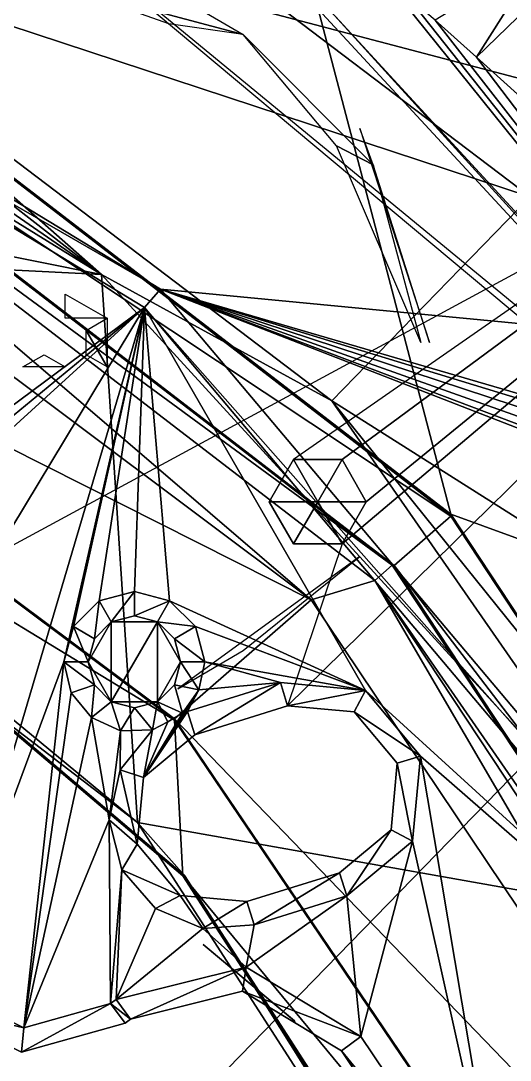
# Model space of a CAD drawing. Header units: millimetres. Extents: x -228 to 228, y -204 to 237.
# Drawn here: x 40.09 to 50.16, y 34.22 to 55.63 of the extents above; entities that cross this region are included whole.
import ezdxf

# ---------------------------------------------------------------- set-up
doc = ezdxf.new("R2010")
doc.units = ezdxf.units.MM
doc.header["$LTSCALE"] = 127.314815
for name, color, linetype in [('2216', 7, 'CONTINUOUS'), ('2275', 7, 'CONTINUOUS'), ('2276', 7, 'CONTINUOUS'), ('2280', 7, 'CONTINUOUS'), ('2281', 7, 'CONTINUOUS'), ('2518', 7, 'CONTINUOUS'), ('2766', 7, 'CONTINUOUS'), ('2793', 7, 'CONTINUOUS'), ('3518', 7, 'CONTINUOUS'), ('3519', 7, 'CONTINUOUS'), ('3522', 7, 'CONTINUOUS'), ('3524', 7, 'CONTINUOUS'), ('3540', 7, 'CONTINUOUS'), ('3541', 7, 'CONTINUOUS'), ('3542', 7, 'CONTINUOUS'), ('3549', 7, 'CONTINUOUS'), ('3550', 7, 'CONTINUOUS'), ('3551', 7, 'CONTINUOUS'), ('3552', 7, 'CONTINUOUS'), ('3553', 7, 'CONTINUOUS'), ('3554', 7, 'CONTINUOUS'), ('3555', 7, 'CONTINUOUS'), ('3556', 7, 'CONTINUOUS'), ('3560', 7, 'CONTINUOUS'), ('3561', 7, 'CONTINUOUS'), ('3563', 7, 'CONTINUOUS'), ('3565', 7, 'CONTINUOUS'), ('3601', 7, 'CONTINUOUS'), ('3621', 7, 'CONTINUOUS'), ('3622', 7, 'CONTINUOUS'), ('3623', 7, 'CONTINUOUS'), ('3624', 7, 'CONTINUOUS'), ('3664', 7, 'CONTINUOUS'), ('3665', 7, 'CONTINUOUS'), ('3675', 7, 'CONTINUOUS'), ('3676', 7, 'CONTINUOUS'), ('3677', 7, 'CONTINUOUS'), ('3678', 7, 'CONTINUOUS'), ('5002', 7, 'CONTINUOUS'), ('5003', 7, 'CONTINUOUS'), ('5004', 7, 'CONTINUOUS'), ('5007', 7, 'CONTINUOUS'), ('5008', 7, 'CONTINUOUS'), ('5009', 7, 'CONTINUOUS'), ('5010', 7, 'CONTINUOUS'), ('5080', 7, 'CONTINUOUS'), ('5083', 7, 'CONTINUOUS'), ('5084', 7, 'CONTINUOUS'), ('5085', 7, 'CONTINUOUS'), ('5130', 7, 'CONTINUOUS'), ('5131', 7, 'CONTINUOUS'), ('5136', 7, 'CONTINUOUS'), ('5137', 7, 'CONTINUOUS'), ('5156', 7, 'CONTINUOUS'), ('5253', 7, 'CONTINUOUS'), ('5254', 7, 'CONTINUOUS')]:
    doc.layers.add(name, color=color, linetype=linetype)

msp = doc.modelspace()

# ---------------------------------------------------------------- linework, layer by layer
at = {"layer": '2216', "color": 5, "linetype": 'Continuous'}
msp.add_3dface([(27.796, 38.258, 1088.256), (38.258, 27.796, 1088.256), (71.442, 61.905, 1086.02), (27.796, 38.258, 1088.256)], dxfattribs=at)
at = {"layer": '2275', "color": 5, "linetype": 'Continuous'}
for points in [[(41, 50, 1082.49), (41.866, 49.5, 1082.49), (41, 49.5, 1081.99), (41, 50, 1082.49)], [(41.866, 49.5, 1082.49), (41.866, 48.5, 1082.49), (41.433, 49.25, 1081.99), (41.866, 49.5, 1082.49)], [(41.866, 48.5, 1082.49), (41.433, 48.75, 1081.99), (41.433, 49.25, 1081.99), (41.866, 48.5, 1082.49)]]:
    msp.add_3dface(points, dxfattribs=at)
at = {"layer": '2276', "color": 5, "linetype": 'Continuous'}
msp.add_3dface([(41, 48.5, 1081.99), (40.134, 48.5, 1082.49), (40.567, 48.75, 1081.99), (41, 48.5, 1081.99)], dxfattribs=at)
at = {"layer": '2280', "color": 5, "linetype": 'Continuous'}
for points in [[(44.662, 55.343, 1085.314), (43.133, 55.562, 1085.49), (41, 56.324, 1085.314), (44.662, 55.343, 1085.314)], [(43.318, 56.133, 1084.89), (44.662, 55.343, 1085.314), (41, 56.324, 1085.314), (43.318, 56.133, 1084.89)], [(47.343, 52.662, 1085.314), (46.583, 53.055, 1085.49), (44.662, 55.343, 1085.314), (47.343, 52.662, 1085.314)], [(47.068, 53.408, 1084.89), (48.5, 49, 1084.89), (47.343, 52.662, 1085.314), (47.068, 53.408, 1084.89)], [(48.324, 49, 1085.314), (46.583, 53.055, 1085.49), (47.343, 52.662, 1085.314), (48.324, 49, 1085.314)]]:
    msp.add_3dface(points, dxfattribs=at)
at = {"layer": '2281', "color": 5, "linetype": 'Continuous'}
msp.add_3dface([(47.068, 44.592, 1084.89), (43.318, 41.867, 1084.89), (44.662, 42.657, 1085.314), (47.068, 44.592, 1084.89)], dxfattribs=at)
at = {"layer": '2518', "color": 6, "linetype": 'Continuous'}
msp.add_3dface([(48.757, 31.499, 1081.133), (53.954, 34.195, 1082.074), (52.04, 35.007, 1081.905), (48.757, 31.499, 1081.133)], dxfattribs=at)
at = {"layer": '2766', "color": 6, "linetype": 'Continuous'}
msp.add_3dface([(45.737, 35.02, 1077.99), (45.718, 35.032, 1078.073), (43.839, 36.603, 1077.99), (45.737, 35.02, 1077.99)], dxfattribs=at)
at = {"layer": '2793', "color": 6, "linetype": 'Continuous'}
msp.add_3dface([(52.59, 47.66, 1079.587), (52.633, 47.819, 1079.765), (37.637, 60.172, 1079.587), (52.59, 47.66, 1079.587)], dxfattribs=at)
at = {"layer": '3518', "color": 5, "linetype": 'Continuous'}
for points in [[(45.58, 41.519, 1037.99), (62.985, 58.63, 1037.99), (46.699, 44.858, 1037.99), (45.58, 41.519, 1037.99)], [(46.699, 46.59, 1037.99), (62.985, 58.63, 1037.99), (45.699, 46.59, 1037.99), (46.699, 46.59, 1037.99)], [(47.199, 45.724, 1037.99), (62.985, 58.63, 1037.99), (46.699, 46.59, 1037.99), (47.199, 45.724, 1037.99)], [(62.985, 58.63, 1037.99), (47.199, 45.724, 1037.99), (46.699, 44.858, 1037.99), (62.985, 58.63, 1037.99)]]:
    msp.add_3dface(points, dxfattribs=at)
at = {"layer": '3519', "color": 5, "linetype": 'Continuous'}
for points in [[(24.568, 60.718, 1032.99), (42.638, 49.722, 1032.99), (32.157, 41.934, 1032.99), (24.568, 60.718, 1032.99)], [(32.157, 41.934, 1032.99), (42.638, 49.722, 1032.99), (32.48, 41.359, 1032.99), (32.157, 41.934, 1032.99)], [(32.48, 41.359, 1032.99), (42.638, 49.722, 1032.99), (32.937, 40.883, 1032.99), (32.48, 41.359, 1032.99)], [(32.937, 40.883, 1032.99), (42.638, 49.722, 1032.99), (35.805, 38.396, 1032.99), (32.937, 40.883, 1032.99)], [(35.805, 38.396, 1032.99), (42.638, 49.722, 1032.99), (38.486, 35.708, 1032.99), (35.805, 38.396, 1032.99)], [(42.638, 49.722, 1032.99), (40.976, 42.426, 1032.99), (38.486, 35.708, 1032.99), (42.638, 49.722, 1032.99)], [(41.171, 43.151, 1032.99), (40.976, 42.426, 1032.99), (42.638, 49.722, 1032.99), (41.171, 43.151, 1032.99)], [(41.701, 43.682, 1032.99), (41.171, 43.151, 1032.99), (42.638, 49.722, 1032.99), (41.701, 43.682, 1032.99)], [(42.426, 43.876, 1032.99), (41.701, 43.682, 1032.99), (42.638, 49.722, 1032.99), (42.426, 43.876, 1032.99)], [(43.151, 43.682, 1032.99), (42.426, 43.876, 1032.99), (42.638, 49.722, 1032.99), (43.151, 43.682, 1032.99)], [(47.185, 41.837, 1032.99), (43.151, 43.682, 1032.99), (42.638, 49.722, 1032.99), (47.185, 41.837, 1032.99)], [(56.261, 33.54, 1032.99), (47.185, 41.837, 1032.99), (42.638, 49.722, 1032.99), (56.261, 33.54, 1032.99)], [(43.682, 43.151, 1032.99), (43.151, 43.682, 1032.99), (47.185, 41.837, 1032.99), (43.682, 43.151, 1032.99)], [(43.876, 42.426, 1032.99), (43.682, 43.151, 1032.99), (47.185, 41.837, 1032.99), (43.876, 42.426, 1032.99)], [(38.486, 35.708, 1032.99), (40.976, 42.426, 1032.99), (40.151, 34.888, 1032.99), (38.486, 35.708, 1032.99)], [(40.976, 42.426, 1032.99), (41.125, 41.786, 1032.99), (40.151, 34.888, 1032.99), (40.976, 42.426, 1032.99)], [(43.756, 41.849, 1032.99), (43.876, 42.426, 1032.99), (45.432, 41.997, 1032.99), (43.756, 41.849, 1032.99)], [(45.432, 41.997, 1032.99), (43.876, 42.426, 1032.99), (47.185, 41.837, 1032.99), (45.432, 41.997, 1032.99)], [(43.522, 41.402, 1032.99), (43.756, 41.849, 1032.99), (45.432, 41.997, 1032.99), (43.522, 41.402, 1032.99)], [(41.125, 41.786, 1032.99), (41.542, 41.277, 1032.99), (40.151, 34.888, 1032.99), (41.125, 41.786, 1032.99)], [(43.416, 41.366, 1032.99), (43.756, 41.849, 1032.99), (43.468, 41.385, 1032.99), (43.416, 41.366, 1032.99)], [(43.468, 41.385, 1032.99), (43.756, 41.849, 1032.99), (43.522, 41.402, 1032.99), (43.468, 41.385, 1032.99)], [(48.311, 40.484, 1032.99), (47.185, 41.837, 1032.99), (56.261, 33.54, 1032.99), (48.311, 40.484, 1032.99)], [(41.542, 41.277, 1032.99), (41.906, 39.169, 1032.99), (40.151, 34.888, 1032.99), (41.542, 41.277, 1032.99)], [(41.542, 41.277, 1032.99), (42.14, 41.005, 1032.99), (41.906, 39.169, 1032.99), (41.542, 41.277, 1032.99)], [(41.906, 39.169, 1032.99), (42.14, 41.005, 1032.99), (42.132, 40.202, 1032.99), (41.906, 39.169, 1032.99)], [(42.14, 41.005, 1032.99), (42.797, 41.025, 1032.99), (42.132, 40.202, 1032.99), (42.14, 41.005, 1032.99)], [(48.151, 38.731, 1032.99), (48.311, 40.484, 1032.99), (50.012, 30.348, 1032.99), (48.151, 38.731, 1032.99)], [(48.311, 40.484, 1032.99), (56.261, 33.54, 1032.99), (50.012, 30.348, 1032.99), (48.311, 40.484, 1032.99)], [(40.151, 34.888, 1032.99), (41.906, 39.169, 1032.99), (41.938, 35.387, 1032.99), (40.151, 34.888, 1032.99)], [(41.906, 39.169, 1032.99), (42.166, 38.143, 1032.99), (41.938, 35.387, 1032.99), (41.906, 39.169, 1032.99)], [(46.799, 37.605, 1032.99), (48.151, 38.731, 1032.99), (47.089, 34.711, 1032.99), (46.799, 37.605, 1032.99)], [(47.089, 34.711, 1032.99), (48.151, 38.731, 1032.99), (50.012, 30.348, 1032.99), (47.089, 34.711, 1032.99)], [(41.938, 35.387, 1032.99), (42.166, 38.143, 1032.99), (42.05, 35.469, 1032.99), (41.938, 35.387, 1032.99)], [(42.166, 38.143, 1032.99), (42.858, 37.343, 1032.99), (42.05, 35.469, 1032.99), (42.166, 38.143, 1032.99)], [(44.889, 37.01, 1032.99), (46.799, 37.605, 1032.99), (44.727, 36.135, 1032.99), (44.889, 37.01, 1032.99)], [(44.727, 36.135, 1032.99), (46.799, 37.605, 1032.99), (47.089, 34.711, 1032.99), (44.727, 36.135, 1032.99)], [(42.858, 37.343, 1032.99), (43.834, 36.937, 1032.99), (42.05, 35.469, 1032.99), (42.858, 37.343, 1032.99)], [(42.05, 35.469, 1032.99), (43.834, 36.937, 1032.99), (44.727, 36.135, 1032.99), (42.05, 35.469, 1032.99)], [(43.834, 36.937, 1032.99), (44.889, 37.01, 1032.99), (44.727, 36.135, 1032.99), (43.834, 36.937, 1032.99)]]:
    msp.add_3dface(points, dxfattribs=at)
at = {"layer": '3522', "color": 5, "linetype": 'Continuous'}
for points in [[(65.761, 65.761, 1035.99), (80.54, 46.5, 1035.99), (24.755, 61.181, 1035.99), (65.761, 65.761, 1035.99)], [(24.755, 61.181, 1035.99), (80.54, 46.5, 1035.99), (42.964, 50.101, 1035.99), (24.755, 61.181, 1035.99)], [(80.54, 46.5, 1035.99), (72.726, 41.4, 1035.99), (42.964, 50.101, 1035.99), (80.54, 46.5, 1035.99)], [(71.326, 40, 1035.99), (71.513, 39.3, 1035.99), (42.964, 50.101, 1035.99), (71.326, 40, 1035.99)], [(71.513, 40.7, 1035.99), (71.326, 40, 1035.99), (42.964, 50.101, 1035.99), (71.513, 40.7, 1035.99)], [(71.513, 39.3, 1035.99), (72.026, 38.788, 1035.99), (42.964, 50.101, 1035.99), (71.513, 39.3, 1035.99)], [(42.964, 50.101, 1035.99), (72.026, 38.788, 1035.99), (56.691, 33.796, 1035.99), (42.964, 50.101, 1035.99)], [(72.726, 41.4, 1035.99), (72.026, 41.212, 1035.99), (42.964, 50.101, 1035.99), (72.726, 41.4, 1035.99)], [(72.026, 41.212, 1035.99), (71.513, 40.7, 1035.99), (42.964, 50.101, 1035.99), (72.026, 41.212, 1035.99)]]:
    msp.add_3dface(points, dxfattribs=at)
at = {"layer": '3524', "color": 5, "linetype": 'Continuous'}
for points in [[(24.755, 61.181, 1033.49), (24.755, 61.181, 1035.99), (42.964, 50.101, 1035.99), (24.755, 61.181, 1033.49)], [(24.755, 61.181, 1033.49), (42.964, 50.101, 1035.99), (42.963, 50.101, 1033.49), (24.755, 61.181, 1033.49)], [(42.964, 50.101, 1035.99), (56.691, 33.796, 1035.99), (42.963, 50.101, 1033.49), (42.964, 50.101, 1035.99)], [(42.963, 50.101, 1033.49), (56.691, 33.796, 1035.99), (56.691, 33.796, 1033.49), (42.963, 50.101, 1033.49)]]:
    msp.add_3dface(points, dxfattribs=at)
at = {"layer": '3540', "color": 5, "linetype": 'Continuous'}
for points in [[(41.951, 41.604, 1037.39), (41.476, 42.426, 1037.39), (41.951, 43.249, 1037.39), (41.951, 41.604, 1037.39)], [(42.901, 41.604, 1037.39), (41.951, 41.604, 1037.39), (42.901, 43.249, 1037.39), (42.901, 41.604, 1037.39)], [(42.901, 43.249, 1037.39), (41.951, 41.604, 1037.39), (41.951, 43.249, 1037.39), (42.901, 43.249, 1037.39)], [(43.376, 42.426, 1037.39), (42.901, 41.604, 1037.39), (42.901, 43.249, 1037.39), (43.376, 42.426, 1037.39)]]:
    msp.add_3dface(points, dxfattribs=at)
at = {"layer": '3541', "color": 5, "linetype": 'Continuous'}
for points in [[(41.951, 43.249, 1037.39), (41.476, 42.426, 1037.39), (41.604, 42.901, 1033.49), (41.951, 43.249, 1037.39)], [(41.951, 43.249, 1033.49), (41.951, 43.249, 1037.39), (41.604, 42.901, 1033.49), (41.951, 43.249, 1033.49)], [(42.901, 43.249, 1033.49), (41.951, 43.249, 1037.39), (42.426, 43.376, 1033.49), (42.901, 43.249, 1033.49)], [(42.426, 43.376, 1033.49), (41.951, 43.249, 1037.39), (41.951, 43.249, 1033.49), (42.426, 43.376, 1033.49)], [(42.901, 43.249, 1037.39), (41.951, 43.249, 1037.39), (42.901, 43.249, 1033.49), (42.901, 43.249, 1037.39)], [(43.376, 42.426, 1037.39), (42.901, 43.249, 1037.39), (43.376, 42.426, 1033.49), (43.376, 42.426, 1037.39)], [(43.376, 42.426, 1033.49), (42.901, 43.249, 1037.39), (43.249, 42.901, 1033.49), (43.376, 42.426, 1033.49)], [(43.249, 42.901, 1033.49), (42.901, 43.249, 1037.39), (42.901, 43.249, 1033.49), (43.249, 42.901, 1033.49)], [(41.604, 42.901, 1033.49), (41.476, 42.426, 1037.39), (41.476, 42.426, 1033.49), (41.604, 42.901, 1033.49)]]:
    msp.add_3dface(points, dxfattribs=at)
at = {"layer": '3542', "color": 5, "linetype": 'Continuous'}
for points in [[(41.476, 42.426, 1037.39), (41.951, 41.604, 1037.39), (41.476, 42.426, 1033.49), (41.476, 42.426, 1037.39)], [(41.476, 42.426, 1033.49), (41.951, 41.604, 1037.39), (41.604, 41.951, 1033.49), (41.476, 42.426, 1033.49)], [(42.901, 41.604, 1037.39), (43.376, 42.426, 1037.39), (43.249, 41.951, 1033.49), (42.901, 41.604, 1037.39)], [(43.376, 42.426, 1037.39), (43.376, 42.426, 1033.49), (43.249, 41.951, 1033.49), (43.376, 42.426, 1037.39)], [(41.604, 41.951, 1033.49), (41.951, 41.604, 1037.39), (41.951, 41.604, 1033.49), (41.604, 41.951, 1033.49)], [(42.901, 41.604, 1033.49), (42.901, 41.604, 1037.39), (43.249, 41.951, 1033.49), (42.901, 41.604, 1033.49)], [(41.951, 41.604, 1037.39), (42.901, 41.604, 1037.39), (41.951, 41.604, 1033.49), (41.951, 41.604, 1037.39)], [(41.951, 41.604, 1033.49), (42.901, 41.604, 1037.39), (42.426, 41.476, 1033.49), (41.951, 41.604, 1033.49)], [(42.426, 41.476, 1033.49), (42.901, 41.604, 1037.39), (42.901, 41.604, 1033.49), (42.426, 41.476, 1033.49)]]:
    msp.add_3dface(points, dxfattribs=at)
at = {"layer": '3549', "color": 5, "linetype": 'Continuous'}
for points in [[(46.952, 41.394, 1037.99), (45.58, 41.519, 1037.99), (46.952, 41.394, 1033.49), (46.952, 41.394, 1037.99)], [(46.952, 41.394, 1033.49), (45.58, 41.519, 1037.99), (45.58, 41.519, 1033.49), (46.952, 41.394, 1033.49)], [(47.834, 40.336, 1037.99), (46.952, 41.394, 1037.99), (47.834, 40.336, 1033.49), (47.834, 40.336, 1037.99)], [(47.834, 40.336, 1033.49), (46.952, 41.394, 1037.99), (46.952, 41.394, 1033.49), (47.834, 40.336, 1033.49)], [(47.709, 38.964, 1037.99), (47.834, 40.336, 1037.99), (47.709, 38.964, 1033.49), (47.709, 38.964, 1037.99)], [(47.709, 38.964, 1033.49), (47.834, 40.336, 1037.99), (47.834, 40.336, 1033.49), (47.709, 38.964, 1033.49)], [(46.65, 38.082, 1037.99), (47.709, 38.964, 1037.99), (46.65, 38.082, 1033.49), (46.65, 38.082, 1037.99)], [(46.65, 38.082, 1033.49), (47.709, 38.964, 1037.99), (47.709, 38.964, 1033.49), (46.65, 38.082, 1033.49)]]:
    msp.add_3dface(points, dxfattribs=at)
at = {"layer": '3550', "color": 5, "linetype": 'Continuous'}
for points in [[(44.741, 37.488, 1037.99), (46.65, 38.082, 1037.99), (46.65, 38.082, 1033.49), (44.741, 37.488, 1037.99)], [(44.741, 37.488, 1037.99), (46.65, 38.082, 1033.49), (44.741, 37.488, 1033.49), (44.741, 37.488, 1037.99)]]:
    msp.add_3dface(points, dxfattribs=at)
at = {"layer": '3551', "color": 5, "linetype": 'Continuous'}
for points in [[(43.671, 40.925, 1037.99), (42.612, 40.043, 1037.99), (43.671, 40.925, 1033.49), (43.671, 40.925, 1037.99)], [(43.671, 40.925, 1033.49), (42.612, 40.043, 1037.99), (42.612, 40.043, 1033.49), (43.671, 40.925, 1033.49)], [(42.612, 40.043, 1037.99), (42.487, 38.671, 1037.99), (42.612, 40.043, 1033.49), (42.612, 40.043, 1037.99)], [(42.612, 40.043, 1033.49), (42.487, 38.671, 1037.99), (42.487, 38.671, 1033.49), (42.612, 40.043, 1033.49)], [(42.487, 38.671, 1037.99), (43.369, 37.613, 1037.99), (42.487, 38.671, 1033.49), (42.487, 38.671, 1037.99)], [(42.487, 38.671, 1033.49), (43.369, 37.613, 1037.99), (43.369, 37.613, 1033.49), (42.487, 38.671, 1033.49)], [(43.369, 37.613, 1037.99), (44.741, 37.488, 1037.99), (43.369, 37.613, 1033.49), (43.369, 37.613, 1037.99)], [(44.741, 37.488, 1037.99), (44.741, 37.488, 1033.49), (43.369, 37.613, 1033.49), (44.741, 37.488, 1037.99)]]:
    msp.add_3dface(points, dxfattribs=at)
at = {"layer": '3552', "color": 5, "linetype": 'Continuous'}
for points in [[(45.58, 41.519, 1037.99), (43.671, 40.925, 1037.99), (43.671, 40.925, 1033.49), (45.58, 41.519, 1037.99)], [(45.58, 41.519, 1033.49), (45.58, 41.519, 1037.99), (43.671, 40.925, 1033.49), (45.58, 41.519, 1033.49)]]:
    msp.add_3dface(points, dxfattribs=at)
at = {"layer": '3553', "color": 5, "linetype": 'Continuous'}
for points in [[(43.522, 41.402, 1032.99), (45.432, 41.997, 1032.99), (43.671, 40.925, 1033.49), (43.522, 41.402, 1032.99)], [(45.432, 41.997, 1032.99), (45.58, 41.519, 1033.49), (43.671, 40.925, 1033.49), (45.432, 41.997, 1032.99)]]:
    msp.add_3dface(points, dxfattribs=at)
at = {"layer": '3554', "color": 5, "linetype": 'Continuous'}
for points in [[(45.432, 41.997, 1032.99), (47.185, 41.837, 1032.99), (45.58, 41.519, 1033.49), (45.432, 41.997, 1032.99)], [(47.185, 41.837, 1032.99), (46.952, 41.394, 1033.49), (45.58, 41.519, 1033.49), (47.185, 41.837, 1032.99)], [(47.185, 41.837, 1032.99), (48.311, 40.484, 1032.99), (46.952, 41.394, 1033.49), (47.185, 41.837, 1032.99)], [(48.311, 40.484, 1032.99), (47.834, 40.336, 1033.49), (46.952, 41.394, 1033.49), (48.311, 40.484, 1032.99)], [(48.311, 40.484, 1032.99), (48.151, 38.731, 1032.99), (47.834, 40.336, 1033.49), (48.311, 40.484, 1032.99)], [(48.151, 38.731, 1032.99), (47.709, 38.964, 1033.49), (47.834, 40.336, 1033.49), (48.151, 38.731, 1032.99)], [(46.799, 37.605, 1032.99), (46.65, 38.082, 1033.49), (47.709, 38.964, 1033.49), (46.799, 37.605, 1032.99)], [(48.151, 38.731, 1032.99), (46.799, 37.605, 1032.99), (47.709, 38.964, 1033.49), (48.151, 38.731, 1032.99)]]:
    msp.add_3dface(points, dxfattribs=at)
at = {"layer": '3555', "color": 5, "linetype": 'Continuous'}
for points in [[(46.65, 38.082, 1033.49), (44.889, 37.01, 1032.99), (44.741, 37.488, 1033.49), (46.65, 38.082, 1033.49)], [(46.799, 37.605, 1032.99), (44.889, 37.01, 1032.99), (46.65, 38.082, 1033.49), (46.799, 37.605, 1032.99)]]:
    msp.add_3dface(points, dxfattribs=at)
at = {"layer": '3556', "color": 5, "linetype": 'Continuous'}
for points in [[(43.468, 41.385, 1032.99), (43.522, 41.402, 1032.99), (42.612, 40.043, 1033.49), (43.468, 41.385, 1032.99)], [(43.522, 41.402, 1032.99), (43.671, 40.925, 1033.49), (42.612, 40.043, 1033.49), (43.522, 41.402, 1032.99)], [(43.416, 41.366, 1032.99), (43.468, 41.385, 1032.99), (42.612, 40.043, 1033.49), (43.416, 41.366, 1032.99)], [(43.416, 41.366, 1032.99), (42.612, 40.043, 1033.49), (43.113, 41.19, 1033.026), (43.416, 41.366, 1032.99)], [(42.612, 40.043, 1033.49), (42.797, 41.025, 1032.99), (43.113, 41.19, 1033.026), (42.612, 40.043, 1033.49)], [(42.132, 40.202, 1032.99), (42.797, 41.025, 1032.99), (42.612, 40.043, 1033.49), (42.132, 40.202, 1032.99)], [(41.906, 39.169, 1032.99), (42.132, 40.202, 1032.99), (42.487, 38.671, 1033.49), (41.906, 39.169, 1032.99)], [(42.132, 40.202, 1032.99), (42.612, 40.043, 1033.49), (42.487, 38.671, 1033.49), (42.132, 40.202, 1032.99)], [(42.166, 38.143, 1032.99), (41.906, 39.169, 1032.99), (42.487, 38.671, 1033.49), (42.166, 38.143, 1032.99)], [(42.166, 38.143, 1032.99), (42.487, 38.671, 1033.49), (43.369, 37.613, 1033.49), (42.166, 38.143, 1032.99)], [(42.858, 37.343, 1032.99), (42.166, 38.143, 1032.99), (43.369, 37.613, 1033.49), (42.858, 37.343, 1032.99)], [(43.834, 36.937, 1032.99), (42.858, 37.343, 1032.99), (43.369, 37.613, 1033.49), (43.834, 36.937, 1032.99)], [(44.741, 37.488, 1033.49), (43.834, 36.937, 1032.99), (43.369, 37.613, 1033.49), (44.741, 37.488, 1033.49)], [(44.889, 37.01, 1032.99), (43.834, 36.937, 1032.99), (44.741, 37.488, 1033.49), (44.889, 37.01, 1032.99)]]:
    msp.add_3dface(points, dxfattribs=at)
at = {"layer": '3560', "color": 5, "linetype": 'Continuous'}
for points in [[(46.686, 34.415, 1037.99), (46.686, 34.415, 1033.49), (49.585, 30.089, 1033.49), (46.686, 34.415, 1037.99)], [(49.585, 30.089, 1037.99), (46.686, 34.415, 1037.99), (49.585, 30.089, 1033.49), (49.585, 30.089, 1037.99)]]:
    msp.add_3dface(points, dxfattribs=at)
at = {"layer": '3561', "color": 5, "linetype": 'Continuous'}
for points in [[(42.236, 34.985, 1037.99), (42.236, 34.985, 1033.49), (42.347, 35.067, 1037.99), (42.236, 34.985, 1037.99)], [(42.347, 35.067, 1037.99), (42.236, 34.985, 1033.49), (42.347, 35.067, 1033.49), (42.347, 35.067, 1037.99)]]:
    msp.add_3dface(points, dxfattribs=at)
at = {"layer": '3563', "color": 5, "linetype": 'Continuous'}
for points in [[(42.347, 35.067, 1037.99), (42.347, 35.067, 1033.49), (44.652, 35.641, 1033.49), (42.347, 35.067, 1037.99)], [(44.652, 35.641, 1037.99), (42.347, 35.067, 1037.99), (44.652, 35.641, 1033.49), (44.652, 35.641, 1037.99)], [(46.686, 34.415, 1033.49), (46.686, 34.415, 1037.99), (44.652, 35.641, 1037.99), (46.686, 34.415, 1033.49)], [(46.686, 34.415, 1033.49), (44.652, 35.641, 1037.99), (44.652, 35.641, 1033.49), (46.686, 34.415, 1033.49)]]:
    msp.add_3dface(points, dxfattribs=at)
at = {"layer": '3565', "color": 5, "linetype": 'Continuous'}
for points in [[(38.119, 35.368, 1037.99), (38.119, 35.368, 1033.49), (40.104, 34.39, 1033.49), (38.119, 35.368, 1037.99)], [(40.104, 34.39, 1037.99), (38.119, 35.368, 1037.99), (40.104, 34.39, 1033.49), (40.104, 34.39, 1037.99)], [(42.236, 34.985, 1033.49), (42.236, 34.985, 1037.99), (40.104, 34.39, 1037.99), (42.236, 34.985, 1033.49)], [(42.236, 34.985, 1033.49), (40.104, 34.39, 1037.99), (40.104, 34.39, 1033.49), (42.236, 34.985, 1033.49)]]:
    msp.add_3dface(points, dxfattribs=at)
at = {"layer": '3601', "color": 5, "linetype": 'Continuous'}
for points in [[(24.568, 60.718, 1032.99), (24.755, 61.181, 1033.49), (42.963, 50.101, 1033.49), (24.568, 60.718, 1032.99)], [(42.638, 49.722, 1032.99), (24.568, 60.718, 1032.99), (42.963, 50.101, 1033.49), (42.638, 49.722, 1032.99)], [(42.638, 49.722, 1032.99), (42.963, 50.101, 1033.49), (56.691, 33.796, 1033.49), (42.638, 49.722, 1032.99)], [(56.261, 33.54, 1032.99), (42.638, 49.722, 1032.99), (56.691, 33.796, 1033.49), (56.261, 33.54, 1032.99)]]:
    msp.add_3dface(points, dxfattribs=at)
at = {"layer": '3621', "color": 5, "linetype": 'Continuous'}
for points in [[(38.119, 35.368, 1033.49), (38.486, 35.708, 1032.99), (40.151, 34.888, 1032.99), (38.119, 35.368, 1033.49)], [(40.104, 34.39, 1033.49), (38.119, 35.368, 1033.49), (40.151, 34.888, 1032.99), (40.104, 34.39, 1033.49)], [(42.236, 34.985, 1033.49), (40.104, 34.39, 1033.49), (41.938, 35.387, 1032.99), (42.236, 34.985, 1033.49)], [(40.104, 34.39, 1033.49), (40.151, 34.888, 1032.99), (41.938, 35.387, 1032.99), (40.104, 34.39, 1033.49)]]:
    msp.add_3dface(points, dxfattribs=at)
at = {"layer": '3622', "color": 5, "linetype": 'Continuous'}
for points in [[(42.347, 35.067, 1033.49), (41.938, 35.387, 1032.99), (42.05, 35.469, 1032.99), (42.347, 35.067, 1033.49)], [(42.347, 35.067, 1033.49), (42.236, 34.985, 1033.49), (41.938, 35.387, 1032.99), (42.347, 35.067, 1033.49)]]:
    msp.add_3dface(points, dxfattribs=at)
at = {"layer": '3623', "color": 5, "linetype": 'Continuous'}
for points in [[(42.347, 35.067, 1033.49), (42.05, 35.469, 1032.99), (44.727, 36.135, 1032.99), (42.347, 35.067, 1033.49)], [(44.652, 35.641, 1033.49), (42.347, 35.067, 1033.49), (44.727, 36.135, 1032.99), (44.652, 35.641, 1033.49)], [(44.652, 35.641, 1033.49), (44.727, 36.135, 1032.99), (47.089, 34.711, 1032.99), (44.652, 35.641, 1033.49)], [(46.686, 34.415, 1033.49), (44.652, 35.641, 1033.49), (47.089, 34.711, 1032.99), (46.686, 34.415, 1033.49)]]:
    msp.add_3dface(points, dxfattribs=at)
at = {"layer": '3624', "color": 5, "linetype": 'Continuous'}
for points in [[(46.686, 34.415, 1033.49), (47.089, 34.711, 1032.99), (50.012, 30.348, 1032.99), (46.686, 34.415, 1033.49)], [(49.585, 30.089, 1033.49), (46.686, 34.415, 1033.49), (50.012, 30.348, 1032.99), (49.585, 30.089, 1033.49)]]:
    msp.add_3dface(points, dxfattribs=at)
at = {"layer": '3664', "color": 5, "linetype": 'Continuous'}
for points in [[(41.171, 43.151, 1032.99), (41.701, 43.682, 1032.99), (41.604, 42.901, 1033.49), (41.171, 43.151, 1032.99)], [(41.701, 43.682, 1032.99), (41.951, 43.249, 1033.49), (41.604, 42.901, 1033.49), (41.701, 43.682, 1032.99)], [(41.701, 43.682, 1032.99), (42.426, 43.876, 1032.99), (41.951, 43.249, 1033.49), (41.701, 43.682, 1032.99)], [(42.426, 43.876, 1032.99), (42.426, 43.376, 1033.49), (41.951, 43.249, 1033.49), (42.426, 43.876, 1032.99)], [(42.426, 43.876, 1032.99), (43.151, 43.682, 1032.99), (42.426, 43.376, 1033.49), (42.426, 43.876, 1032.99)], [(43.151, 43.682, 1032.99), (42.901, 43.249, 1033.49), (42.426, 43.376, 1033.49), (43.151, 43.682, 1032.99)], [(43.151, 43.682, 1032.99), (43.682, 43.151, 1032.99), (42.901, 43.249, 1033.49), (43.151, 43.682, 1032.99)], [(43.682, 43.151, 1032.99), (43.249, 42.901, 1033.49), (42.901, 43.249, 1033.49), (43.682, 43.151, 1032.99)], [(40.976, 42.426, 1032.99), (41.171, 43.151, 1032.99), (41.476, 42.426, 1033.49), (40.976, 42.426, 1032.99)], [(41.171, 43.151, 1032.99), (41.604, 42.901, 1033.49), (41.476, 42.426, 1033.49), (41.171, 43.151, 1032.99)], [(43.682, 43.151, 1032.99), (43.876, 42.426, 1032.99), (43.249, 42.901, 1033.49), (43.682, 43.151, 1032.99)], [(43.876, 42.426, 1032.99), (43.376, 42.426, 1033.49), (43.249, 42.901, 1033.49), (43.876, 42.426, 1032.99)]]:
    msp.add_3dface(points, dxfattribs=at)
at = {"layer": '3665', "color": 5, "linetype": 'Continuous'}
for points in [[(41.125, 41.786, 1032.99), (40.976, 42.426, 1032.99), (41.604, 41.951, 1033.49), (41.125, 41.786, 1032.99)], [(40.976, 42.426, 1032.99), (41.476, 42.426, 1033.49), (41.604, 41.951, 1033.49), (40.976, 42.426, 1032.99)], [(43.376, 42.426, 1033.49), (43.756, 41.849, 1032.99), (43.249, 41.951, 1033.49), (43.376, 42.426, 1033.49)], [(43.876, 42.426, 1032.99), (43.756, 41.849, 1032.99), (43.376, 42.426, 1033.49), (43.876, 42.426, 1032.99)], [(41.542, 41.277, 1032.99), (41.125, 41.786, 1032.99), (41.604, 41.951, 1033.49), (41.542, 41.277, 1032.99)], [(41.542, 41.277, 1032.99), (41.604, 41.951, 1033.49), (41.951, 41.604, 1033.49), (41.542, 41.277, 1032.99)], [(43.416, 41.366, 1032.99), (42.901, 41.604, 1033.49), (43.249, 41.951, 1033.49), (43.416, 41.366, 1032.99)], [(43.756, 41.849, 1032.99), (43.416, 41.366, 1032.99), (43.249, 41.951, 1033.49), (43.756, 41.849, 1032.99)], [(42.14, 41.005, 1032.99), (41.542, 41.277, 1032.99), (41.951, 41.604, 1033.49), (42.14, 41.005, 1032.99)], [(42.14, 41.005, 1032.99), (41.951, 41.604, 1033.49), (42.426, 41.476, 1033.49), (42.14, 41.005, 1032.99)], [(42.797, 41.025, 1032.99), (42.426, 41.476, 1033.49), (42.901, 41.604, 1033.49), (42.797, 41.025, 1032.99)], [(42.797, 41.025, 1032.99), (42.901, 41.604, 1033.49), (43.113, 41.19, 1033.026), (42.797, 41.025, 1032.99)], [(42.901, 41.604, 1033.49), (43.416, 41.366, 1032.99), (43.113, 41.19, 1033.026), (42.901, 41.604, 1033.49)], [(42.797, 41.025, 1032.99), (42.14, 41.005, 1032.99), (42.426, 41.476, 1033.49), (42.797, 41.025, 1032.99)]]:
    msp.add_3dface(points, dxfattribs=at)
at = {"layer": '3675', "color": 5, "linetype": 'Continuous'}
for points in [[(45.199, 45.724, 1036.99), (46.199, 45.724, 1036.389), (45.699, 46.59, 1036.99), (45.199, 45.724, 1036.99)], [(45.699, 46.59, 1036.99), (46.199, 45.724, 1036.389), (46.699, 46.59, 1036.99), (45.699, 46.59, 1036.99)], [(46.699, 46.59, 1036.99), (46.199, 45.724, 1036.389), (47.199, 45.724, 1036.99), (46.699, 46.59, 1036.99)]]:
    msp.add_3dface(points, dxfattribs=at)
at = {"layer": '3676', "color": 5, "linetype": 'Continuous'}
for points in [[(45.699, 46.59, 1037.99), (45.199, 45.724, 1037.99), (45.699, 46.59, 1036.99), (45.699, 46.59, 1037.99)], [(45.199, 45.724, 1037.99), (45.199, 45.724, 1036.99), (45.699, 46.59, 1036.99), (45.199, 45.724, 1037.99)], [(46.699, 46.59, 1037.99), (45.699, 46.59, 1037.99), (46.699, 46.59, 1036.99), (46.699, 46.59, 1037.99)], [(45.699, 46.59, 1037.99), (45.699, 46.59, 1036.99), (46.699, 46.59, 1036.99), (45.699, 46.59, 1037.99)], [(47.199, 45.724, 1037.99), (46.699, 46.59, 1037.99), (47.199, 45.724, 1036.99), (47.199, 45.724, 1037.99)], [(46.699, 46.59, 1037.99), (46.699, 46.59, 1036.99), (47.199, 45.724, 1036.99), (46.699, 46.59, 1037.99)]]:
    msp.add_3dface(points, dxfattribs=at)
at = {"layer": '3677', "color": 5, "linetype": 'Continuous'}
for points in [[(46.199, 45.724, 1036.389), (45.199, 45.724, 1036.99), (45.699, 44.858, 1036.99), (46.199, 45.724, 1036.389)], [(46.699, 44.858, 1036.99), (46.199, 45.724, 1036.389), (45.699, 44.858, 1036.99), (46.699, 44.858, 1036.99)], [(47.199, 45.724, 1036.99), (46.199, 45.724, 1036.389), (46.699, 44.858, 1036.99), (47.199, 45.724, 1036.99)]]:
    msp.add_3dface(points, dxfattribs=at)
at = {"layer": '3678', "color": 5, "linetype": 'Continuous'}
for points in [[(45.199, 45.724, 1037.99), (45.699, 44.858, 1037.99), (45.199, 45.724, 1036.99), (45.199, 45.724, 1037.99)], [(45.199, 45.724, 1036.99), (45.699, 44.858, 1037.99), (45.699, 44.858, 1036.99), (45.199, 45.724, 1036.99)], [(46.699, 44.858, 1037.99), (47.199, 45.724, 1037.99), (46.699, 44.858, 1036.99), (46.699, 44.858, 1037.99)], [(47.199, 45.724, 1037.99), (47.199, 45.724, 1036.99), (46.699, 44.858, 1036.99), (47.199, 45.724, 1037.99)], [(45.699, 44.858, 1037.99), (46.699, 44.858, 1037.99), (45.699, 44.858, 1036.99), (45.699, 44.858, 1037.99)], [(46.699, 44.858, 1037.99), (46.699, 44.858, 1036.99), (45.699, 44.858, 1036.99), (46.699, 44.858, 1037.99)]]:
    msp.add_3dface(points, dxfattribs=at)
at = {"layer": '5002', "color": 6, "linetype": 'Continuous'}
for points in [[(50.307, 54.113, 1079.665), (53.06, 58.363, 1039.01), (49.468, 54.881, 1079.665), (50.307, 54.113, 1079.665)], [(49.468, 54.881, 1079.665), (53.06, 58.363, 1039.01), (50.788, 56.971, 1059.818), (49.468, 54.881, 1079.665)], [(48.617, 55.637, 1079.665), (49.468, 54.881, 1079.665), (50.788, 56.971, 1059.818), (48.617, 55.637, 1079.665)]]:
    msp.add_3dface(points, dxfattribs=at)
at = {"layer": '5003', "color": 6, "linetype": 'Continuous'}
msp.add_3dface([(38.023, 66.8, 1039.01), (53.06, 58.363, 1039.01), (53.587, 55.104, 1039.01), (38.023, 66.8, 1039.01)], dxfattribs=at)
at = {"layer": '5004', "color": 6, "linetype": 'Continuous'}
for points in [[(43.249, 41.226, 1041.01), (27.297, 53.15, 1041.01), (30.499, 48.996, 1041.01), (43.249, 41.226, 1041.01)], [(43.424, 38.016, 1041.01), (43.249, 41.226, 1041.01), (30.499, 48.996, 1041.01), (43.424, 38.016, 1041.01)], [(54.396, 24.722, 1041.01), (43.249, 41.226, 1041.01), (43.424, 38.016, 1041.01), (54.396, 24.722, 1041.01)], [(52.6, 23.75, 1041.01), (54.396, 24.722, 1041.01), (43.424, 38.016, 1041.01), (52.6, 23.75, 1041.01)]]:
    msp.add_3dface(points, dxfattribs=at)
at = {"layer": '5007', "color": 6, "linetype": 'Continuous'}
for points in [[(59.524, 41.637, 1079.566), (47.505, 56.589, 1079.665), (46.407, 55.885, 1079.566), (59.524, 41.637, 1079.566)], [(48.063, 56.116, 1079.665), (47.505, 56.589, 1079.665), (59.524, 41.637, 1079.566), (48.063, 56.116, 1079.665)], [(48.617, 55.637, 1079.665), (48.063, 56.116, 1079.665), (59.524, 41.637, 1079.566), (48.617, 55.637, 1079.665)], [(49.468, 54.881, 1079.665), (48.617, 55.637, 1079.665), (59.524, 41.637, 1079.566), (49.468, 54.881, 1079.665)], [(50.307, 54.113, 1079.665), (49.468, 54.881, 1079.665), (59.524, 41.637, 1079.566), (50.307, 54.113, 1079.665)]]:
    msp.add_3dface(points, dxfattribs=at)
at = {"layer": '5008', "color": 6, "linetype": 'Continuous'}
for points in [[(29.069, 56.453, 1040.41), (46.067, 43.702, 1040.41), (30.444, 57.117, 1075.51), (29.069, 56.453, 1040.41)], [(30.444, 57.117, 1075.51), (46.067, 43.702, 1040.41), (47.374, 44.101, 1075.51), (30.444, 57.117, 1075.51)], [(46.067, 43.702, 1040.41), (57.906, 26.056, 1040.41), (47.374, 44.101, 1075.51), (46.067, 43.702, 1040.41)], [(47.374, 44.101, 1075.51), (57.906, 26.056, 1040.41), (59.147, 26.284, 1075.51), (47.374, 44.101, 1075.51)]]:
    msp.add_3dface(points, dxfattribs=at)
at = {"layer": '5009', "color": 6, "linetype": 'Continuous'}
for points in [[(38.023, 66.8, 1039.01), (53.587, 55.104, 1039.01), (37.222, 64.728, 1056.896), (38.023, 66.8, 1039.01)], [(37.222, 64.728, 1056.896), (53.587, 55.104, 1039.01), (36.446, 62.72, 1074.21), (37.222, 64.728, 1056.896)], [(36.446, 62.72, 1074.21), (53.587, 55.104, 1039.01), (50.573, 52.005, 1074.21), (36.446, 62.72, 1074.21)]]:
    msp.add_3dface(points, dxfattribs=at)
at = {"layer": '5010', "color": 6, "linetype": 'Continuous'}
for points in [[(26.396, 59.888, 1038.91), (32.455, 56.837, 1039.01), (41.748, 50.403, 1038.91), (26.396, 59.888, 1038.91)], [(33.586, 57.603, 1074.21), (41.748, 50.403, 1038.91), (33.017, 57.218, 1056.483), (33.586, 57.603, 1074.21)], [(46.487, 47.803, 1074.21), (41.748, 50.403, 1038.91), (33.586, 57.603, 1074.21), (46.487, 47.803, 1074.21)], [(41.748, 50.403, 1038.91), (32.455, 56.837, 1039.01), (33.017, 57.218, 1056.483), (41.748, 50.403, 1038.91)], [(53.927, 37.084, 1038.91), (41.748, 50.403, 1038.91), (46.487, 47.803, 1074.21), (53.927, 37.084, 1038.91)], [(56.643, 35.182, 1074.21), (53.927, 37.084, 1038.91), (46.487, 47.803, 1074.21), (56.643, 35.182, 1074.21)]]:
    msp.add_3dface(points, dxfattribs=at)
at = {"layer": '5080', "color": 6, "linetype": 'Continuous'}
for points in [[(31.433, 58.942, 1075.51), (48.94, 45.465, 1075.51), (46.205, 55.869, 1075.51), (31.433, 58.942, 1075.51)], [(30.671, 57.536, 1075.51), (30.444, 57.117, 1075.51), (47.733, 44.414, 1075.51), (30.671, 57.536, 1075.51)], [(30.444, 57.117, 1075.51), (47.374, 44.101, 1075.51), (47.733, 44.414, 1075.51), (30.444, 57.117, 1075.51)], [(46.205, 55.869, 1075.51), (48.94, 45.465, 1075.51), (59.324, 41.675, 1075.51), (46.205, 55.869, 1075.51)], [(48.94, 45.465, 1075.51), (61.093, 27.015, 1075.51), (59.324, 41.675, 1075.51), (48.94, 45.465, 1075.51)], [(47.733, 44.414, 1075.51), (47.374, 44.101, 1075.51), (59.593, 26.452, 1075.51), (47.733, 44.414, 1075.51)], [(47.374, 44.101, 1075.51), (59.147, 26.284, 1075.51), (59.593, 26.452, 1075.51), (47.374, 44.101, 1075.51)]]:
    msp.add_3dface(points, dxfattribs=at)
at = {"layer": '5083', "color": 6, "linetype": 'Continuous'}
for points in [[(48.938, 45.429, 1076.26), (31.444, 58.907, 1076.26), (30.706, 57.546, 1076.26), (48.938, 45.429, 1076.26)], [(47.771, 44.412, 1076.26), (48.938, 45.429, 1076.26), (30.706, 57.546, 1076.26), (47.771, 44.412, 1076.26)], [(61.08, 26.982, 1076.26), (48.938, 45.429, 1076.26), (47.771, 44.412, 1076.26), (61.08, 26.982, 1076.26)], [(59.628, 26.437, 1076.26), (61.08, 26.982, 1076.26), (47.771, 44.412, 1076.26), (59.628, 26.437, 1076.26)]]:
    msp.add_3dface(points, dxfattribs=at)
at = {"layer": '5084', "color": 6, "linetype": 'Continuous'}
for points in [[(26.396, 59.888, 1038.91), (41.748, 50.403, 1038.91), (7.965, 57.202, 1038.91), (26.396, 59.888, 1038.91)], [(7.965, 57.202, 1038.91), (41.748, 50.403, 1038.91), (26.799, 51.159, 1038.91), (7.965, 57.202, 1038.91)], [(26.799, 51.159, 1038.91), (41.748, 50.403, 1038.91), (42.49, 39.116, 1038.91), (26.799, 51.159, 1038.91)], [(41.748, 50.403, 1038.91), (53.927, 37.084, 1038.91), (42.49, 39.116, 1038.91), (41.748, 50.403, 1038.91)], [(42.49, 39.116, 1038.91), (53.927, 37.084, 1038.91), (53.197, 22.485, 1038.91), (42.49, 39.116, 1038.91)]]:
    msp.add_3dface(points, dxfattribs=at)
at = {"layer": '5085', "color": 6, "linetype": 'Continuous'}
for points in [[(26.799, 51.159, 1038.91), (42.49, 39.116, 1038.91), (30.505, 49.029, 1039.21), (26.799, 51.159, 1038.91)], [(30.505, 49.029, 1039.21), (42.49, 39.116, 1038.91), (43.455, 38.027, 1039.21), (30.505, 49.029, 1039.21)], [(42.49, 39.116, 1038.91), (53.197, 22.485, 1038.91), (43.455, 38.027, 1039.21), (42.49, 39.116, 1038.91)], [(52.648, 23.733, 1039.01), (52.644, 23.733, 1039.11), (43.455, 38.027, 1039.21), (52.648, 23.733, 1039.01)], [(53.197, 22.485, 1038.91), (52.648, 23.733, 1039.01), (43.455, 38.027, 1039.21), (53.197, 22.485, 1038.91)]]:
    msp.add_3dface(points, dxfattribs=at)
at = {"layer": '5130', "color": 6, "linetype": 'Continuous'}
for points in [[(46.067, 43.702, 1040.41), (29.069, 56.453, 1040.41), (27.29, 53.177, 1040.41), (46.067, 43.702, 1040.41)], [(43.251, 41.255, 1040.41), (46.067, 43.702, 1040.41), (27.29, 53.177, 1040.41), (43.251, 41.255, 1040.41)], [(57.906, 26.056, 1040.41), (46.067, 43.702, 1040.41), (43.251, 41.255, 1040.41), (57.906, 26.056, 1040.41)], [(54.407, 24.748, 1040.41), (57.906, 26.056, 1040.41), (43.251, 41.255, 1040.41), (54.407, 24.748, 1040.41)]]:
    msp.add_3dface(points, dxfattribs=at)
at = {"layer": '5131', "color": 6, "linetype": 'Continuous'}
for points in [[(27.297, 53.15, 1041.01), (43.251, 41.255, 1040.41), (27.29, 53.177, 1040.41), (27.297, 53.15, 1041.01)], [(27.297, 53.15, 1041.01), (43.249, 41.226, 1041.01), (43.251, 41.255, 1040.41), (27.297, 53.15, 1041.01)], [(43.249, 41.226, 1041.01), (54.407, 24.748, 1040.41), (43.251, 41.255, 1040.41), (43.249, 41.226, 1041.01)], [(43.249, 41.226, 1041.01), (54.396, 24.722, 1041.01), (54.407, 24.748, 1040.41), (43.249, 41.226, 1041.01)]]:
    msp.add_3dface(points, dxfattribs=at)
at = {"layer": '5136', "color": 6, "linetype": 'Continuous'}
for points in [[(48.94, 45.465, 1075.51), (31.433, 58.942, 1075.51), (31.444, 58.907, 1076.26), (48.94, 45.465, 1075.51)], [(48.94, 45.465, 1075.51), (31.444, 58.907, 1076.26), (48.938, 45.429, 1076.26), (48.94, 45.465, 1075.51)], [(61.093, 27.015, 1075.51), (48.94, 45.465, 1075.51), (48.938, 45.429, 1076.26), (61.093, 27.015, 1075.51)], [(61.093, 27.015, 1075.51), (48.938, 45.429, 1076.26), (61.08, 26.982, 1076.26), (61.093, 27.015, 1075.51)]]:
    msp.add_3dface(points, dxfattribs=at)
at = {"layer": '5137', "color": 6, "linetype": 'Continuous'}
for points in [[(30.671, 57.536, 1075.51), (47.733, 44.414, 1075.51), (30.706, 57.546, 1076.26), (30.671, 57.536, 1075.51)], [(47.733, 44.414, 1075.51), (47.771, 44.412, 1076.26), (30.706, 57.546, 1076.26), (47.733, 44.414, 1075.51)], [(47.733, 44.414, 1075.51), (59.593, 26.452, 1075.51), (47.771, 44.412, 1076.26), (47.733, 44.414, 1075.51)], [(59.593, 26.452, 1075.51), (59.628, 26.437, 1076.26), (47.771, 44.412, 1076.26), (59.593, 26.452, 1075.51)]]:
    msp.add_3dface(points, dxfattribs=at)
at = {"layer": '5156', "color": 6, "linetype": 'Continuous'}
for points in [[(30.499, 48.996, 1041.01), (30.505, 49.029, 1039.21), (43.455, 38.027, 1039.21), (30.499, 48.996, 1041.01)], [(43.424, 38.016, 1041.01), (30.499, 48.996, 1041.01), (43.455, 38.027, 1039.21), (43.424, 38.016, 1041.01)], [(52.6, 23.75, 1041.01), (43.424, 38.016, 1041.01), (43.455, 38.027, 1039.21), (52.6, 23.75, 1041.01)], [(52.644, 23.733, 1039.11), (52.6, 23.75, 1041.01), (43.455, 38.027, 1039.21), (52.644, 23.733, 1039.11)]]:
    msp.add_3dface(points, dxfattribs=at)
at = {"layer": '5253', "color": 6, "linetype": 'Continuous'}
for points in [[(46.407, 55.885, 1079.566), (46.205, 55.869, 1075.51), (59.324, 41.675, 1075.51), (46.407, 55.885, 1079.566)], [(59.524, 41.637, 1079.566), (46.407, 55.885, 1079.566), (59.324, 41.675, 1075.51), (59.524, 41.637, 1079.566)]]:
    msp.add_3dface(points, dxfattribs=at)
at = {"layer": '5254', "color": 6, "linetype": 'Continuous'}
for points in [[(36.446, 62.72, 1074.21), (50.573, 52.005, 1074.21), (33.586, 57.603, 1074.21), (36.446, 62.72, 1074.21)], [(50.573, 52.005, 1074.21), (46.487, 47.803, 1074.21), (33.586, 57.603, 1074.21), (50.573, 52.005, 1074.21)], [(50.573, 52.005, 1074.21), (61.678, 38.183, 1074.21), (46.487, 47.803, 1074.21), (50.573, 52.005, 1074.21)], [(61.678, 38.183, 1074.21), (56.643, 35.182, 1074.21), (46.487, 47.803, 1074.21), (61.678, 38.183, 1074.21)]]:
    msp.add_3dface(points, dxfattribs=at)

doc.saveas('drawing.dxf')
